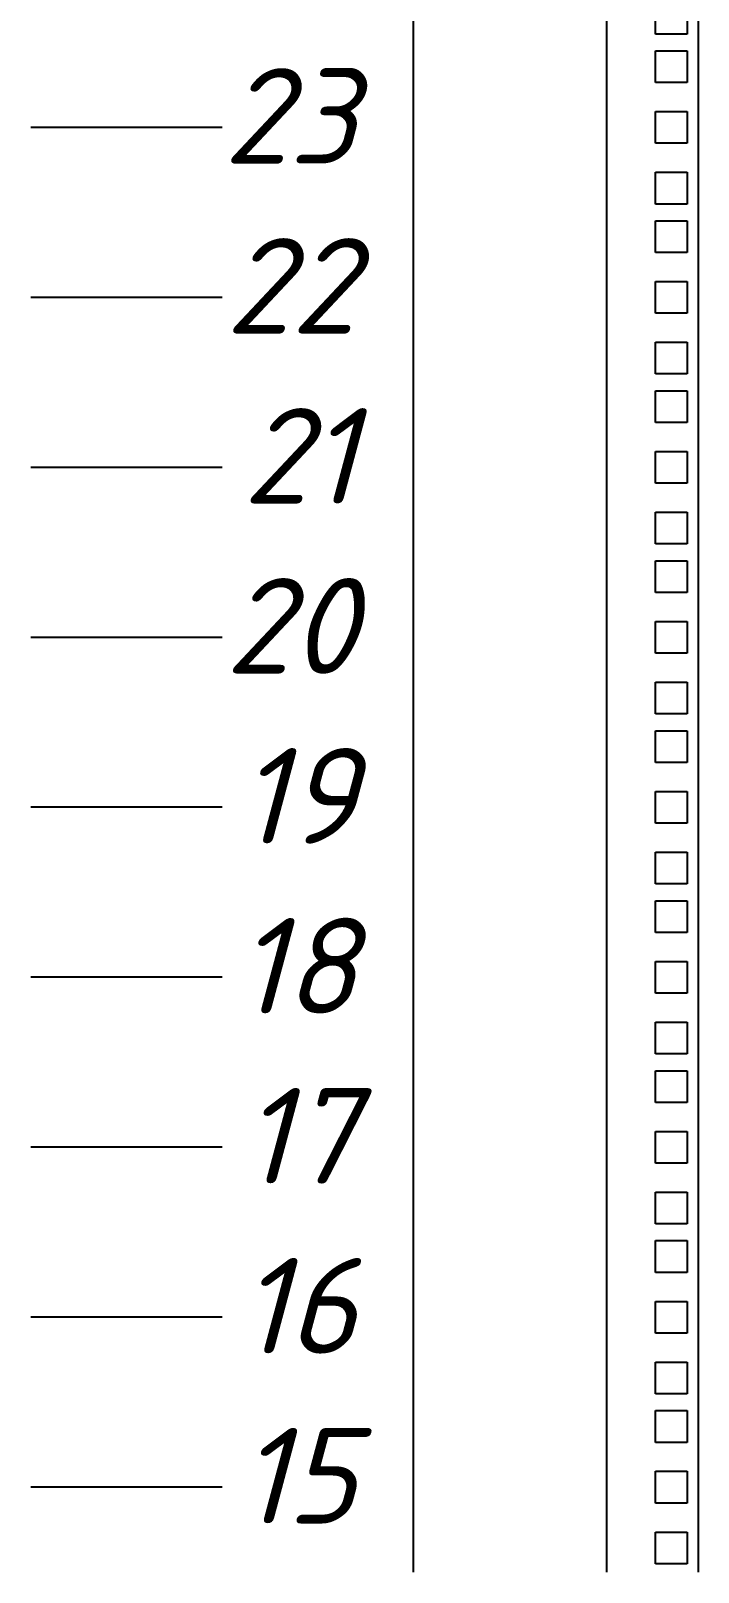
# Model space of a CAD drawing. Header units: millimetres. Extents: x -25459 to 1045457, y -66278 to 462905.
# Drawn here: x 750134 to 751879, y 35049 to 39080 of the extents above; entities that cross this region are included whole.
import ezdxf
from ezdxf.enums import TextEntityAlignment as Align

# ---------------------------------------------------------------- set-up
doc = ezdxf.new("R2010")
doc.units = ezdxf.units.MM
doc.styles.add('ISOCPEUR', font='isocpeui.ttf', dxfattribs={"height": 250})
doc.styles.add('ISOCUPER', font='isocpeur.ttf', dxfattribs={"width": 0.85, "oblique": 7})

# ---------------------------------------------------------------- blocks, each defined once
blk = doc.blocks.new('*U72')
at = {"color": 0, "linetype": 'ByBlock', "lineweight": -2}
for p, q in [((0, 1100.1), (0, 1055.65)), ((50.5, 1100.1), (50.5, 1055.65)), ((74.5, 1100.1), (74.5, 1055.65)), ((63.35, 1057.85), (63.35, 1066.15)), ((71.65, 1066.15), (71.65, 1057.85)), ((71.65, 1057.85), (63.35, 1057.85)), ((0, 1055.65), (0, 1011.2)), ((50.5, 1055.65), (50.5, 1011.2)), ((63.35, 1045.15), (63.35, 1053.45)), ((63.35, 1053.45), (71.65, 1053.45)), ((71.65, 1053.45), (71.65, 1045.15)), ((74.5, 1055.65), (74.5, 1011.2)), ((71.65, 1045.15), (63.35, 1045.15)), ((63.35, 1029.275), (63.35, 1037.575)), ((63.35, 1037.575), (71.65, 1037.575)), ((71.65, 1037.575), (71.65, 1029.275)), ((-50, 1033.425), (-100, 1033.425)), ((71.65, 1029.275), (63.35, 1029.275)), ((63.35, 1013.4), (63.35, 1021.7)), ((63.35, 1021.7), (71.65, 1021.7)), ((71.65, 1021.7), (71.65, 1013.4)), ((71.65, 1013.4), (63.35, 1013.4)), ((0, 1011.2), (0, 966.75)), ((50.5, 1011.2), (50.5, 966.75)), ((63.35, 1000.7), (63.35, 1009)), ((63.35, 1009), (71.65, 1009)), ((71.65, 1009), (71.65, 1000.7)), ((74.5, 1011.2), (74.5, 966.75)), ((71.65, 1000.7), (63.35, 1000.7)), ((63.35, 984.825), (63.35, 993.125)), ((63.35, 993.125), (71.65, 993.125)), ((71.65, 993.125), (71.65, 984.825)), ((-50, 988.975), (-100, 988.975)), ((71.65, 984.825), (63.35, 984.825)), ((63.35, 968.95), (63.35, 977.25)), ((63.35, 977.25), (71.65, 977.25)), ((71.65, 977.25), (71.65, 968.95)), ((71.65, 968.95), (63.35, 968.95)), ((0, 966.75), (0, 922.3)), ((50.5, 966.75), (50.5, 922.3)), ((63.35, 956.25), (63.35, 964.55)), ((63.35, 964.55), (71.65, 964.55)), ((71.65, 964.55), (71.65, 956.25)), ((74.5, 966.75), (74.5, 922.3)), ((71.65, 956.25), (63.35, 956.25)), ((63.35, 940.375), (63.35, 948.675)), ((63.35, 948.675), (71.65, 948.675)), ((71.65, 948.675), (71.65, 940.375)), ((-50, 944.525), (-100, 944.525)), ((71.65, 940.375), (63.35, 940.375)), ((63.35, 924.5), (63.35, 932.8)), ((63.35, 932.8), (71.65, 932.8)), ((71.65, 932.8), (71.65, 924.5)), ((71.65, 924.5), (63.35, 924.5)), ((0, 922.3), (0, 877.85)), ((50.5, 922.3), (50.5, 877.85)), ((63.35, 911.8), (63.35, 920.1)), ((63.35, 920.1), (71.65, 920.1)), ((71.65, 920.1), (71.65, 911.8)), ((74.5, 922.3), (74.5, 877.85)), ((71.65, 911.8), (63.35, 911.8)), ((63.35, 895.925), (63.35, 904.225)), ((63.35, 904.225), (71.65, 904.225)), ((71.65, 904.225), (71.65, 895.925)), ((-50, 900.075), (-100, 900.075)), ((71.65, 895.925), (63.35, 895.925)), ((63.35, 880.05), (63.35, 888.35)), ((63.35, 888.35), (71.65, 888.35)), ((71.65, 888.35), (71.65, 880.05)), ((71.65, 880.05), (63.35, 880.05)), ((0, 877.85), (0, 833.4)), ((50.5, 877.85), (50.5, 833.4)), ((63.35, 867.35), (63.35, 875.65)), ((63.35, 875.65), (71.65, 875.65)), ((71.65, 875.65), (71.65, 867.35)), ((74.5, 877.85), (74.5, 833.4)), ((71.65, 867.35), (63.35, 867.35)), ((63.35, 851.475), (63.35, 859.775)), ((63.35, 859.775), (71.65, 859.775)), ((71.65, 859.775), (71.65, 851.475)), ((-50, 855.625), (-100, 855.625)), ((71.65, 851.475), (63.35, 851.475)), ((63.35, 835.6), (63.35, 843.9)), ((63.35, 843.9), (71.65, 843.9)), ((71.65, 843.9), (71.65, 835.6)), ((71.65, 835.6), (63.35, 835.6)), ((0, 833.4), (0, 788.95)), ((50.5, 833.4), (50.5, 788.95)), ((63.35, 822.9), (63.35, 831.2)), ((63.35, 831.2), (71.65, 831.2)), ((71.65, 831.2), (71.65, 822.9)), ((74.5, 833.4), (74.5, 788.95)), ((71.65, 822.9), (63.35, 822.9)), ((63.35, 807.025), (63.35, 815.325)), ((63.35, 815.325), (71.65, 815.325)), ((71.65, 815.325), (71.65, 807.025)), ((-50, 811.175), (-100, 811.175)), ((71.65, 807.025), (63.35, 807.025)), ((63.35, 791.15), (63.35, 799.45)), ((63.35, 799.45), (71.65, 799.45)), ((71.65, 799.45), (71.65, 791.15)), ((71.65, 791.15), (63.35, 791.15)), ((0, 788.95), (0, 744.5)), ((50.5, 788.95), (50.5, 744.5)), ((63.35, 778.45), (63.35, 786.75)), ((63.35, 786.75), (71.65, 786.75)), ((71.65, 786.75), (71.65, 778.45)), ((74.5, 788.95), (74.5, 744.5)), ((71.65, 778.45), (63.35, 778.45)), ((63.35, 762.575), (63.35, 770.875)), ((63.35, 770.875), (71.65, 770.875)), ((71.65, 770.875), (71.65, 762.575)), ((-50, 766.725), (-100, 766.725)), ((71.65, 762.575), (63.35, 762.575)), ((63.35, 746.7), (63.35, 755)), ((63.35, 755), (71.65, 755)), ((71.65, 755), (71.65, 746.7)), ((71.65, 746.7), (63.35, 746.7)), ((0, 744.5), (0, 700.05)), ((50.5, 744.5), (50.5, 700.05)), ((63.35, 734), (63.35, 742.3)), ((63.35, 742.3), (71.65, 742.3)), ((71.65, 742.3), (71.65, 734)), ((74.5, 744.5), (74.5, 700.05)), ((71.65, 734), (63.35, 734)), ((63.35, 718.125), (63.35, 726.425)), ((63.35, 726.425), (71.65, 726.425)), ((71.65, 726.425), (71.65, 718.125)), ((-50, 722.275), (-100, 722.275)), ((71.65, 718.125), (63.35, 718.125)), ((63.35, 702.25), (63.35, 710.55)), ((63.35, 710.55), (71.65, 710.55)), ((71.65, 710.55), (71.65, 702.25)), ((71.65, 702.25), (63.35, 702.25)), ((0, 700.05), (0, 655.6)), ((50.5, 700.05), (50.5, 655.6)), ((63.35, 689.55), (63.35, 697.85)), ((63.35, 697.85), (71.65, 697.85)), ((71.65, 697.85), (71.65, 689.55)), ((74.5, 700.05), (74.5, 655.6)), ((71.65, 689.55), (63.35, 689.55)), ((63.35, 673.675), (63.35, 681.975)), ((63.35, 681.975), (71.65, 681.975)), ((71.65, 681.975), (71.65, 673.675)), ((-50, 677.825), (-100, 677.825)), ((71.65, 673.675), (63.35, 673.675)), ((63.35, 657.8), (63.35, 666.1)), ((63.35, 666.1), (71.65, 666.1)), ((71.65, 666.1), (71.65, 657.8)), ((71.65, 657.8), (63.35, 657.8))]:
    blk.add_line(p, q, dxfattribs=at)
blk = doc.blocks.new("19'' маркер юнита")
at = {"color": 0, "linetype": 'ByBlock', "lineweight": -2, "style": 'ISOCPEUR', "oblique": 15, "flags": 8}
blk.add_attdef('#', text='', height=25, dxfattribs=at).set_placement((35, 3), align=Align.MIDDLE_RIGHT)

msp = doc.modelspace()

# ---------------------------------------------------------------- block references
at = {"xscale": 10, "yscale": 10, "zscale": 10}
msp.add_blockref('*U72', (751133.539, 28493.371), dxfattribs=at)
ref = msp.add_blockref("19'' маркер юнита", (750633.539, 38827.621), dxfattribs=dict(xscale=10, yscale=10, zscale=10))
ref.add_attrib('#', '23', dxfattribs={"color": 0, "linetype": 'ByBlock', "lineweight": -2, "height": 250, "style": 'ISOCUPER', "oblique": 15, "flags": 8}).set_placement((750983.539, 38857.621), align=Align.MIDDLE_RIGHT)
ref = msp.add_blockref("19'' маркер юнита", (750633.539, 38383.121), dxfattribs=dict(xscale=10, yscale=10, zscale=10))
ref.add_attrib('#', '22', dxfattribs={"color": 0, "linetype": 'ByBlock', "lineweight": -2, "height": 250, "style": 'ISOCUPER', "oblique": 15, "flags": 8}).set_placement((750983.539, 38413.121), align=Align.MIDDLE_RIGHT)
ref = msp.add_blockref("19'' маркер юнита", (750633.539, 37938.621), dxfattribs=dict(xscale=10, yscale=10, zscale=10))
ref.add_attrib('#', '21', dxfattribs={"color": 0, "linetype": 'ByBlock', "lineweight": -2, "height": 250, "style": 'ISOCUPER', "oblique": 15, "flags": 8}).set_placement((750983.539, 37968.621), align=Align.MIDDLE_RIGHT)
ref = msp.add_blockref("19'' маркер юнита", (750633.539, 37494.121), dxfattribs=dict(xscale=10, yscale=10, zscale=10))
ref.add_attrib('#', '20', dxfattribs={"color": 0, "linetype": 'ByBlock', "lineweight": -2, "height": 250, "style": 'ISOCUPER', "oblique": 15, "flags": 8}).set_placement((750983.539, 37524.121), align=Align.MIDDLE_RIGHT)
ref = msp.add_blockref("19'' маркер юнита", (750633.539, 37049.621), dxfattribs=dict(xscale=10, yscale=10, zscale=10))
ref.add_attrib('#', '19', dxfattribs={"color": 0, "linetype": 'ByBlock', "lineweight": -2, "height": 250, "style": 'ISOCUPER', "oblique": 15, "flags": 8}).set_placement((750983.539, 37079.621), align=Align.MIDDLE_RIGHT)
ref = msp.add_blockref("19'' маркер юнита", (750633.539, 36605.121), dxfattribs=dict(xscale=10, yscale=10, zscale=10))
ref.add_attrib('#', '18', dxfattribs={"color": 0, "linetype": 'ByBlock', "lineweight": -2, "height": 250, "style": 'ISOCUPER', "oblique": 15, "flags": 8}).set_placement((750983.539, 36635.121), align=Align.MIDDLE_RIGHT)
ref = msp.add_blockref("19'' маркер юнита", (750633.539, 36160.621), dxfattribs=dict(xscale=10, yscale=10, zscale=10))
ref.add_attrib('#', '17', dxfattribs={"color": 0, "linetype": 'ByBlock', "lineweight": -2, "height": 250, "style": 'ISOCUPER', "oblique": 15, "flags": 8}).set_placement((750983.539, 36190.621), align=Align.MIDDLE_RIGHT)
ref = msp.add_blockref("19'' маркер юнита", (750633.539, 35716.121), dxfattribs=dict(xscale=10, yscale=10, zscale=10))
ref.add_attrib('#', '16', dxfattribs={"color": 0, "linetype": 'ByBlock', "lineweight": -2, "height": 250, "style": 'ISOCUPER', "oblique": 15, "flags": 8}).set_placement((750983.539, 35746.121), align=Align.MIDDLE_RIGHT)
ref = msp.add_blockref("19'' маркер юнита", (750633.539, 35271.621), dxfattribs=dict(xscale=10, yscale=10, zscale=10))
ref.add_attrib('#', '15', dxfattribs={"color": 0, "linetype": 'ByBlock', "lineweight": -2, "height": 250, "style": 'ISOCUPER', "oblique": 15, "flags": 8}).set_placement((750983.539, 35301.621), align=Align.MIDDLE_RIGHT)

doc.saveas('drawing.dxf')
